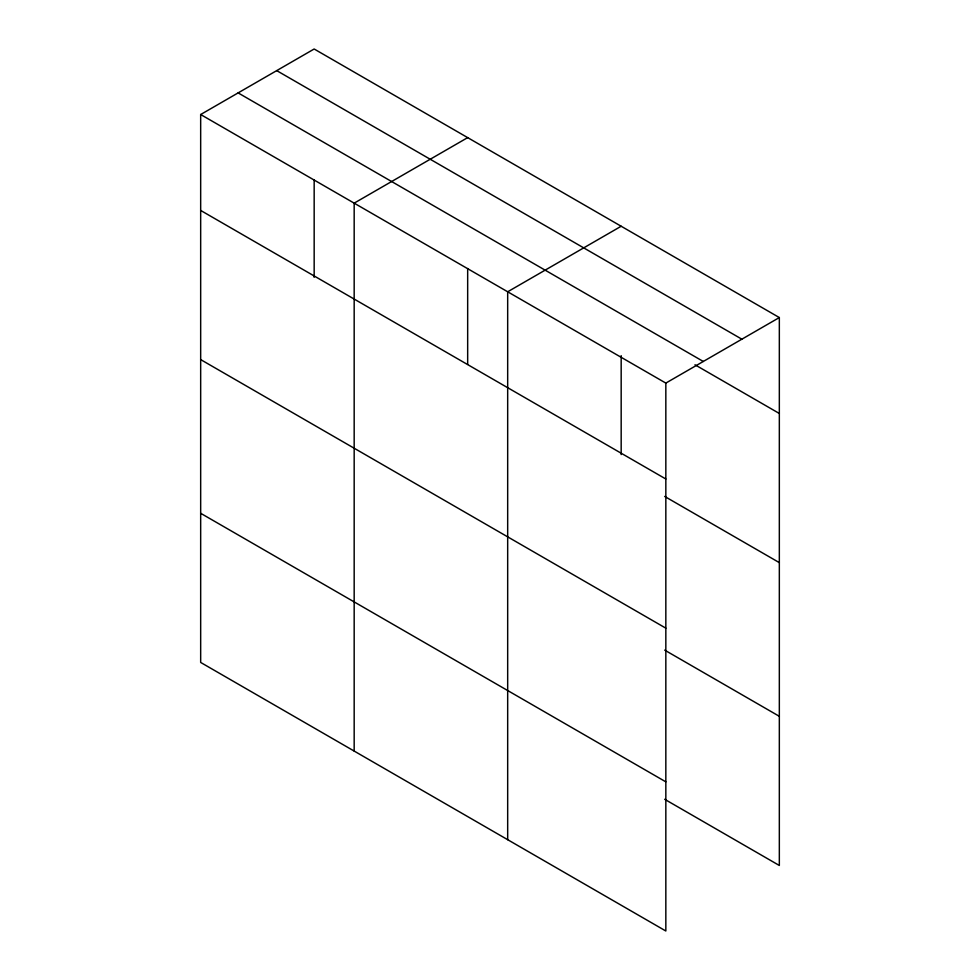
<?xml version="1.0" encoding="UTF-8"?>
<svg xmlns="http://www.w3.org/2000/svg" width="980" height="980" viewBox="0 0 980 980"><rect width="100%" height="100%" fill="white"/><g stroke="black" fill="none" stroke-linecap="round" stroke-linejoin="round"><path stroke-width="1.47" d="M314.163 277.328L314.163 179.916M467.668 364.438L467.668 268.545M621.173 454.585L621.173 355.654M664.673 799.276L779.333 865.475L779.333 317.557L314.163 49L200.667 114.525L200.667 662.443L665.837 931L665.837 383.094L200.667 114.525M467.668 137.629L354.172 203.154L354.172 751.06M621.173 226.245L507.677 291.783L507.677 839.689M665.837 383.094L779.333 317.557M276.715 70.621L741.872 339.19M238.128 92.904L703.285 361.461M694.979 364.781L779.333 413.474M200.667 210.443L665.837 479M664.673 496.431L779.333 562.63M200.667 359.599L665.837 628.168M664.673 650.108L779.333 716.307M200.667 513.287L665.837 781.844"/></g></svg>
